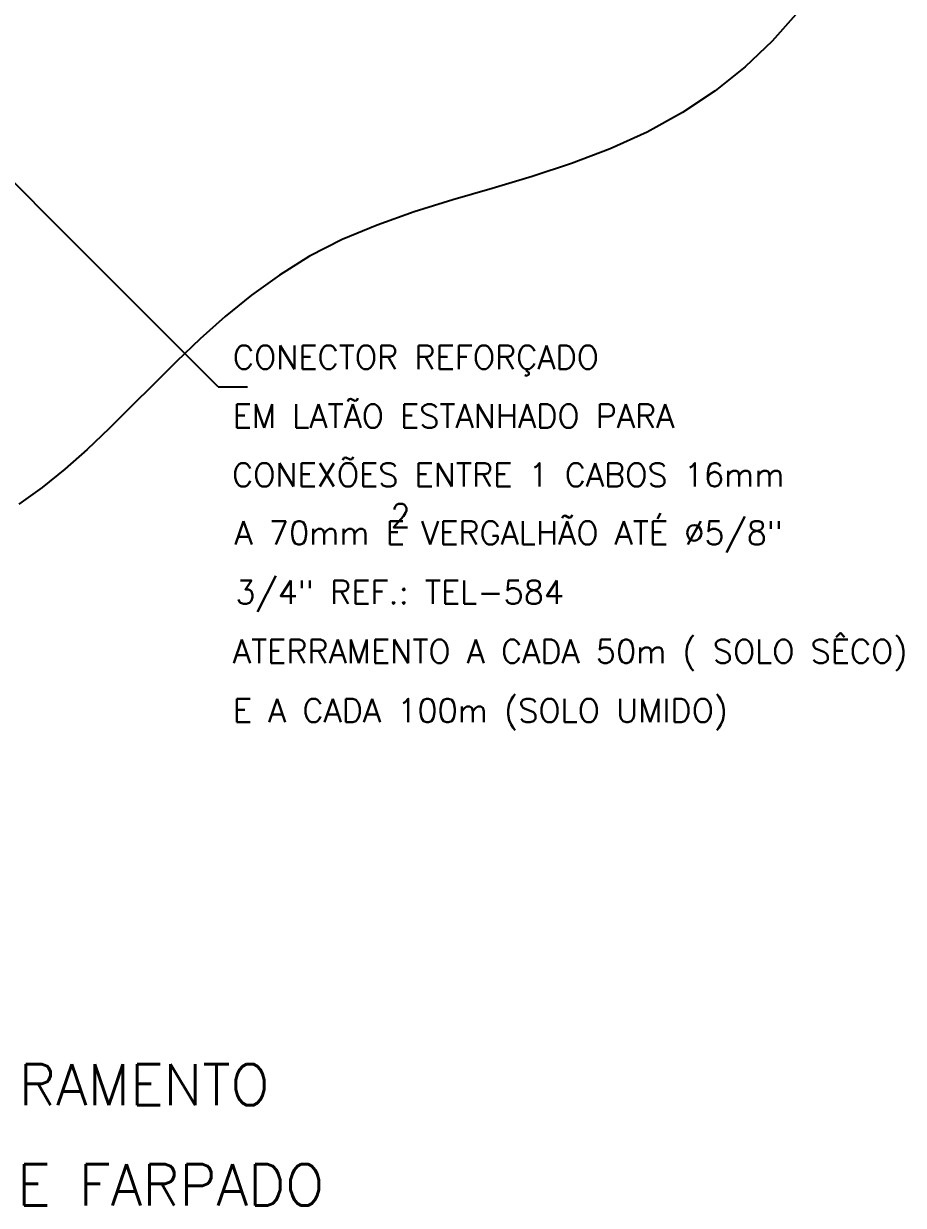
# Model space of a CAD drawing. Header units: millimetres. Extents: x -6623.4 to -6596.1, y -4703.2 to -4682.1.
# Drawn here: x -6605.23 to -6597.75, y -4703.21 to -4693.17 of the extents above; entities that cross this region are included whole.
import ezdxf
from ezdxf.enums import TextEntityAlignment as Align

# ---------------------------------------------------------------- set-up
doc = ezdxf.new("R2010")
doc.units = ezdxf.units.MM
doc.header["$LTSCALE"] = 10
doc.layers.add('Termotécnica', color=7, linetype='Continuous')
doc.styles.add('r140', font='romans.shx')
doc.styles.add('r80', font='romans.shx')

msp = doc.modelspace()

# ---------------------------------------------------------------- linework, layer by layer
at = {"layer": 'Termotécnica', "color": 2}
for p, q in [((-6604.84, -4694.992), (-6605.442, -4694.39)), ((-6603.578, -4696.253), (-6604.84, -4694.992)), ((-6603.578, -4696.253), (-6603.328, -4696.253))]:
    msp.add_line(p, q, dxfattribs=at)
at = {"layer": 'Termotécnica', "color": 1}
msp.add_lwpolyline([(-6598.668, -4693.089), (-6598.868, -4693.315), (-6599.097, -4693.532), (-6599.353, -4693.736), (-6599.631, -4693.922), (-6599.93, -4694.088), (-6600.246, -4694.23), (-6600.574, -4694.354), (-6600.91, -4694.464), (-6601.248, -4694.566), (-6601.584, -4694.665), (-6601.912, -4694.767), (-6602.227, -4694.878), (-6602.524, -4695.002), (-6602.801, -4695.144), (-6603.056, -4695.303), (-6603.295, -4695.474), (-6603.518, -4695.656), (-6603.73, -4695.844), (-6603.932, -4696.037), (-6604.126, -4696.23), (-6604.317, -4696.421), (-6604.505, -4696.607), (-6604.693, -4696.785), (-6604.883, -4696.954), (-6605.075, -4697.11), (-6605.272, -4697.252)], dxfattribs=at)

# ---------------------------------------------------------------- texts
at = {"layer": 'Termotécnica', "color": 2, "style": 'r80'}
for s, p in [('CONECTOR REFORÇADO ', (-6603.453, -4696.002)), ('EM LATÃO ESTANHADO PARA ', (-6603.454, -4696.502)), ('CONEXÕES ENTRE 1 CABOS 16mm ', (-6603.46, -4697.001)), ('2', (-6602.113, -4697.348)), ('A 70mm E VERGALHÃO ATÉ %%C5/8" ', (-6603.439, -4697.495)), ('3/4" REF.: TEL-584', (-6603.432, -4697.999)), ('ATERRAMENTO A CADA 50m ( SOLO SÊCO)', (-6603.453, -4698.502)), ('E A CADA 100m (SOLO UMIDO)', (-6603.453, -4699.005))]:
    msp.add_text(s, height=0.2, dxfattribs=at).set_placement(p, align=Align.MIDDLE_LEFT)
at = {"layer": 'Termotécnica', "color": 5, "style": 'r140'}
for s, p in [('DETALHE DO ATERRAMENTO', (-6606.315, -4702.466)), ('DA CERCA EM ARAME FARPADO', (-6606.315, -4703.317))]:
    msp.add_text(s, height=0.35, dxfattribs=at).set_placement(p, align=Align.BOTTOM_CENTER)

doc.saveas('drawing.dxf')
